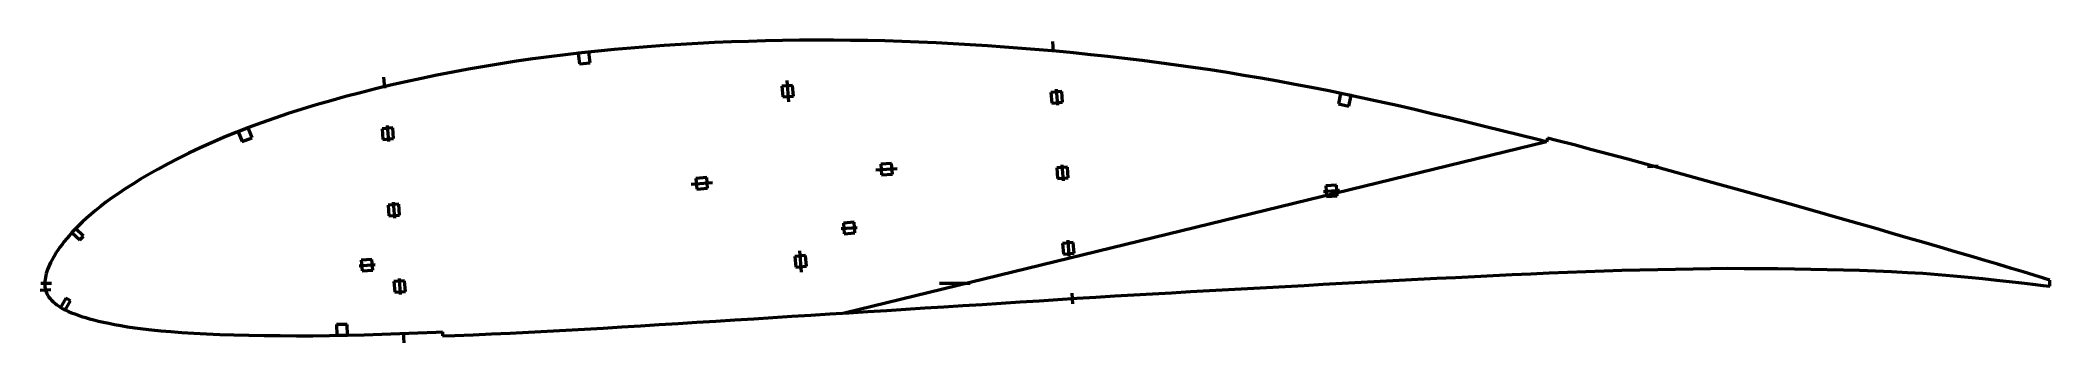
# Model space of a CAD drawing. Header units: metres. Extents: x -281 to 469, y -22 to 91.
import ezdxf

# ---------------------------------------------------------------- set-up
doc = ezdxf.new("R2010")
doc.units = ezdxf.units.M
for name, color, linetype, lineweight in [('FoilLayer', 1, 'Continuous', 50), ('StringerLayer', 1, 'Continuous', 50), ('SubLayer', 1, 'Continuous', 50)]:
    doc.layers.add(name, color=color, linetype=linetype, lineweight=lineweight)

msp = doc.modelspace()

# ---------------------------------------------------------------- linework, layer by layer
at = {"layer": 'FoilLayer'}
for p, q in [((-23.39, 90.06), (-29.71, 89.79)), ((-17.05, 90.28), (-23.39, 90.06)), ((-10.71, 90.45), (-17.05, 90.28)), ((-4.36, 90.58), (-10.71, 90.45)), ((2, 90.67), (-4.36, 90.58)), ((8.36, 90.71), (2, 90.67)), ((14.72, 90.7), (8.36, 90.71)), ((21.08, 90.65), (14.72, 90.7)), ((27.45, 90.55), (21.08, 90.65)), ((33.82, 90.41), (27.45, 90.55)), ((40.19, 90.22), (33.82, 90.41)), ((46.57, 89.99), (40.19, 90.22)), ((-103.64, 82.82), (-109.65, 81.89)), ((-97.61, 83.69), (-103.64, 82.82)), ((-91.55, 84.51), (-97.61, 83.69)), ((-85.48, 85.28), (-91.55, 84.51)), ((-79.4, 86), (-85.48, 85.28)), ((-73.31, 86.65), (-79.4, 86)), ((-67.19, 87.25), (-73.31, 86.65)), ((-61.03, 87.79), (-67.19, 87.25)), ((-54.83, 88.27), (-61.03, 87.79)), ((-48.59, 88.72), (-54.83, 88.27)), ((-42.31, 89.12), (-48.59, 88.72)), ((-36.02, 89.48), (-42.31, 89.12)), ((-29.71, 89.79), (-36.02, 89.48)), ((52.96, 89.71), (46.57, 89.99)), ((59.35, 89.39), (52.96, 89.71)), ((65.76, 89.03), (59.35, 89.39)), ((72.16, 88.62), (65.76, 89.03)), ((78.58, 88.16), (72.16, 88.62)), ((85, 87.67), (78.58, 88.16)), ((91.43, 87.14), (85, 87.67)), ((97.86, 86.56), (91.43, 87.14)), ((104.29, 85.95), (97.86, 86.56)), ((110.71, 85.3), (104.29, 85.95)), ((117.11, 84.61), (110.71, 85.3)), ((123.49, 83.88), (117.11, 84.61)), ((129.86, 83.11), (123.49, 83.88)), ((136.22, 82.3), (129.86, 83.11)), ((-144.94, 75.21), (-150.66, 73.9)), ((-139.17, 76.45), (-144.94, 75.21)), ((-133.35, 77.65), (-139.17, 76.45)), ((-127.48, 78.79), (-133.35, 77.65)), ((-121.57, 79.88), (-127.48, 78.79)), ((-115.63, 80.91), (-121.57, 79.88)), ((-109.65, 81.89), (-115.63, 80.91)), ((142.58, 81.44), (136.22, 82.3)), ((148.93, 80.54), (142.58, 81.44)), ((155.27, 79.59), (148.93, 80.54)), ((161.6, 78.61), (155.27, 79.59)), ((167.92, 77.58), (161.6, 78.61)), ((174.23, 76.51), (167.92, 77.58)), ((180.54, 75.39), (174.23, 76.51)), ((186.86, 74.23), (180.54, 75.39)), ((-173.01, 68.12), (-178.41, 66.57)), ((-167.52, 69.64), (-173.01, 68.12)), ((-161.94, 71.12), (-167.52, 69.64)), ((-156.32, 72.54), (-161.94, 71.12)), ((-150.66, 73.9), (-156.32, 72.54)), ((193.19, 73.01), (186.86, 74.23)), ((199.54, 71.76), (193.19, 73.01)), ((205.89, 70.46), (199.54, 71.76)), ((212.26, 69.12), (205.89, 70.46)), ((218.65, 67.73), (212.26, 69.12)), ((225.07, 66.29), (218.65, 67.73)), ((-193.9, 61.64), (-198.85, 59.88)), ((-188.85, 63.33), (-193.9, 61.64)), ((-183.69, 64.98), (-188.85, 63.33)), ((-178.41, 66.57), (-183.69, 64.98)), ((231.53, 64.81), (225.07, 66.29)), ((238.05, 63.28), (231.53, 64.81)), ((244.61, 61.73), (238.05, 63.28)), ((251.19, 60.15), (244.61, 61.73)), ((257.77, 58.55), (251.19, 60.15)), ((-213.01, 54.34), (-217.48, 52.42)), ((-208.41, 56.23), (-213.01, 54.34)), ((-203.69, 58.08), (-208.41, 56.23)), ((-198.85, 59.88), (-203.69, 58.08)), ((280.87, 52.73), (18.75, -11.14)), ((264.35, 56.92), (257.77, 58.55)), ((270.94, 55.27), (264.35, 56.92)), ((277.54, 53.59), (270.94, 55.27)), ((280.87, 52.73), (277.54, 53.59)), ((281.25, 54.18), (280.87, 52.73)), ((284.54, 53.33), (281.25, 54.18)), ((291.18, 51.59), (284.54, 53.33)), ((-229.97, 46.52), (-233.78, 44.56)), ((-225.97, 48.49), (-229.97, 46.52)), ((-221.8, 50.47), (-225.97, 48.49)), ((-217.48, 52.42), (-221.8, 50.47)), ((297.83, 49.84), (291.18, 51.59)), ((304.5, 48.06), (297.83, 49.84)), ((311.18, 46.26), (304.5, 48.06)), ((317.89, 44.43), (311.18, 46.26)), ((-243.96, 38.86), (-246.94, 37.03)), ((-240.78, 40.73), (-243.96, 38.86)), ((-237.39, 42.63), (-240.78, 40.73)), ((-233.78, 44.56), (-237.39, 42.63)), ((324.62, 42.59), (317.89, 44.43)), ((331.37, 40.73), (324.62, 42.59)), ((338.12, 38.87), (331.37, 40.73)), ((344.87, 36.99), (338.12, 38.87)), ((-256.91, 30.2), (-258.95, 28.63)), ((-254.69, 31.82), (-256.91, 30.2)), ((-252.29, 33.5), (-254.69, 31.82)), ((-249.71, 35.24), (-252.29, 33.5)), ((-246.94, 37.03), (-249.71, 35.24)), ((351.63, 35.1), (344.87, 36.99)), ((358.39, 33.21), (351.63, 35.1)), ((365.12, 31.32), (358.39, 33.21)), ((371.81, 29.45), (365.12, 31.32)), ((-265.66, 22.88), (-267.03, 21.55)), ((-264.18, 24.25), (-265.66, 22.88)), ((-262.58, 25.66), (-264.18, 24.25)), ((-260.84, 27.12), (-262.58, 25.66)), ((-258.95, 28.63), (-260.84, 27.12)), ((378.42, 27.59), (371.81, 29.45)), ((384.92, 25.75), (378.42, 27.59)), ((391.31, 23.96), (384.92, 25.75)), ((397.59, 22.17), (391.31, 23.96)), ((-272.46, 15.58), (-273.3, 14.49)), ((-271.54, 16.7), (-272.46, 15.58)), ((-270.55, 17.85), (-271.54, 16.7)), ((-269.47, 19.04), (-270.55, 17.85)), ((-268.3, 20.28), (-269.47, 19.04)), ((-267.03, 21.55), (-268.3, 20.28)), ((403.77, 20.4), (397.59, 22.17)), ((409.85, 18.61), (403.77, 20.4)), ((415.86, 16.86), (409.85, 18.61)), ((421.78, 15.17), (415.86, 16.86)), ((427.66, 13.45), (421.78, 15.17)), ((-277.6, 7.71), (-278, 6.86)), ((-277.14, 8.58), (-277.6, 7.71)), ((-276.62, 9.5), (-277.14, 8.58)), ((-276.06, 10.45), (-276.62, 9.5)), ((-275.46, 11.42), (-276.06, 10.45)), ((-274.8, 12.41), (-275.46, 11.42)), ((-274.08, 13.44), (-274.8, 12.41)), ((-273.3, 14.49), (-274.08, 13.44)), ((433.48, 11.73), (427.66, 13.45)), ((439.14, 10.06), (433.48, 11.73)), ((444.55, 8.45), (439.14, 10.06)), ((449.66, 6.93), (444.55, 8.45)), ((-279.72, 0.66), (-279.75, -0.05)), ((-279.65, 1.36), (-279.72, 0.66)), ((-279.54, 2.09), (-279.65, 1.36)), ((-279.39, 2.85), (-279.54, 2.09)), ((-279.21, 3.61), (-279.39, 2.85)), ((-278.98, 4.37), (-279.21, 3.61)), ((-278.69, 5.15), (-278.98, 4.37)), ((-278.36, 6), (-278.69, 5.15)), ((-278, 6.86), (-278.36, 6)), ((204.61, -0.03), (211.69, 0.35)), ((211.69, 0.35), (218.76, 0.73)), ((218.76, 0.73), (225.82, 1.11)), ((225.82, 1.11), (232.86, 1.48)), ((232.86, 1.48), (239.9, 1.84)), ((239.9, 1.84), (246.93, 2.18)), ((246.93, 2.18), (253.97, 2.52)), ((253.97, 2.52), (261, 2.86)), ((261, 2.86), (268, 3.2)), ((268, 3.2), (274.95, 3.52)), ((274.95, 3.52), (281.84, 3.82)), ((281.84, 3.82), (288.72, 4.1)), ((288.72, 4.1), (295.56, 4.37)), ((295.56, 4.37), (302.33, 4.62)), ((302.33, 4.62), (309.04, 4.83)), ((309.04, 4.83), (315.71, 5.01)), ((315.71, 5.01), (322.37, 5.15)), ((322.37, 5.15), (329.01, 5.28)), ((329.01, 5.28), (335.59, 5.4)), ((335.59, 5.4), (342.04, 5.52)), ((342.04, 5.52), (348.36, 5.56)), ((348.36, 5.56), (354.67, 5.53)), ((354.67, 5.53), (360.99, 5.5)), ((360.99, 5.5), (367.24, 5.48)), ((367.24, 5.48), (373.4, 5.42)), ((373.4, 5.42), (379.54, 5.28)), ((379.54, 5.28), (385.67, 5.14)), ((385.67, 5.14), (391.72, 5.03)), ((391.72, 5.03), (397.69, 4.88)), ((397.69, 4.88), (403.64, 4.62)), ((403.64, 4.62), (409.63, 4.32)), ((409.63, 4.32), (415.59, 4.01)), ((415.59, 4.01), (421.4, 3.69)), ((421.4, 3.69), (427.09, 3.25)), ((427.09, 3.25), (432.75, 2.75)), ((432.75, 2.75), (438.31, 2.23)), ((438.31, 2.23), (443.68, 1.72)), ((443.68, 1.72), (448.8, 1.19)), ((448.8, 1.19), (453.64, 0.66)), ((454.41, 5.53), (449.66, 6.93)), ((453.64, 0.66), (458.18, 0.15)), ((458.77, 4.21), (454.41, 5.53)), ((458.18, 0.15), (462.4, -0.34)), ((462.77, 2.97), (458.77, 4.21)), ((466.45, 1.86), (462.77, 2.97)), ((468.75, 1.13), (466.45, 1.86)), ((468.7, -1.12), (468.75, 1.13)), ((-279.75, -0.05), (-279.74, -0.68)), ((-279.74, -0.68), (-279.7, -1.33)), ((-279.7, -1.33), (-279.6, -1.96)), ((-279.6, -1.96), (-279.44, -2.61)), ((-279.44, -2.61), (-279.22, -3.26)), ((-279.22, -3.26), (-278.94, -3.9)), ((-278.94, -3.9), (-278.61, -4.53)), ((-278.61, -4.53), (-278.22, -5.15)), ((-278.22, -5.15), (-277.77, -5.75)), ((-277.77, -5.75), (-277.25, -6.35)), ((-277.25, -6.35), (-276.66, -6.93)), ((-276.66, -6.93), (-276.02, -7.5)), ((70.13, -7.89), (77.23, -7.44)), ((77.23, -7.44), (84.32, -6.98)), ((84.32, -6.98), (91.41, -6.53)), ((91.41, -6.53), (98.49, -6.08)), ((98.49, -6.08), (105.57, -5.64)), ((105.57, -5.64), (112.64, -5.2)), ((112.64, -5.2), (119.71, -4.77)), ((119.71, -4.77), (126.78, -4.35)), ((126.78, -4.35), (133.83, -3.93)), ((133.83, -3.93), (140.88, -3.53)), ((140.88, -3.53), (147.94, -3.13)), ((147.94, -3.13), (155.01, -2.74)), ((155.01, -2.74), (162.09, -2.36)), ((162.09, -2.36), (169.18, -1.97)), ((169.18, -1.97), (176.27, -1.58)), ((176.27, -1.58), (183.36, -1.18)), ((183.36, -1.18), (190.44, -0.79)), ((190.44, -0.79), (197.52, -0.41)), ((197.52, -0.41), (204.61, -0.03)), ((462.4, -0.34), (466.29, -0.81)), ((466.29, -0.81), (468.7, -1.12)), ((-276.02, -7.5), (-275.31, -8.06)), ((-275.31, -8.06), (-274.55, -8.59)), ((-274.55, -8.59), (-273.73, -9.11)), ((-273.73, -9.11), (-272.85, -9.61)), ((-272.85, -9.61), (-271.9, -10.09)), ((-271.9, -10.09), (-270.87, -10.56)), ((-270.87, -10.56), (-269.77, -11.02)), ((-269.77, -11.02), (-268.59, -11.48)), ((-268.59, -11.48), (-267.34, -11.92)), ((-267.34, -11.92), (-266.01, -12.37)), ((-266.01, -12.37), (-264.59, -12.82)), ((-264.59, -12.82), (-263.07, -13.26)), ((-263.07, -13.26), (-261.46, -13.7)), ((-261.46, -13.7), (-259.73, -14.13)), ((-259.73, -14.13), (-257.86, -14.55)), ((-257.86, -14.55), (-255.85, -14.96)), ((-255.85, -14.96), (-253.68, -15.38)), ((-43.33, -15.02), (-36.28, -14.59)), ((-36.28, -14.59), (-29.22, -14.15)), ((-29.22, -14.15), (-22.15, -13.71)), ((-22.15, -13.71), (-15.05, -13.25)), ((-15.05, -13.25), (-7.96, -12.8)), ((-7.96, -12.8), (-0.86, -12.36)), ((-0.86, -12.36), (6.24, -11.92)), ((6.24, -11.92), (13.35, -11.47)), ((13.35, -11.47), (20.44, -11.03)), ((20.44, -11.03), (27.53, -10.58)), ((27.53, -10.58), (34.63, -10.13)), ((34.63, -10.13), (41.73, -9.68)), ((41.73, -9.68), (48.83, -9.23)), ((48.83, -9.23), (55.93, -8.78)), ((55.93, -8.78), (63.03, -8.34)), ((63.03, -8.34), (70.13, -7.89)), ((-253.68, -15.38), (-251.34, -15.8)), ((-251.34, -15.8), (-248.82, -16.22)), ((-248.82, -16.22), (-246.09, -16.62)), ((-246.09, -16.62), (-243.13, -17.01)), ((-243.13, -17.01), (-239.92, -17.38)), ((-239.92, -17.38), (-236.43, -17.72)), ((-236.43, -17.72), (-232.64, -18.04)), ((-232.64, -18.04), (-228.54, -18.35)), ((-228.54, -18.35), (-224.14, -18.64)), ((-224.14, -18.64), (-219.43, -18.89)), ((-219.43, -18.89), (-214.44, -19.1)), ((-214.44, -19.1), (-209.15, -19.26)), ((-209.15, -19.26), (-203.59, -19.4)), ((-203.59, -19.4), (-197.81, -19.5)), ((-197.81, -19.5), (-191.87, -19.57)), ((-191.87, -19.57), (-185.82, -19.6)), ((-185.82, -19.6), (-179.67, -19.58)), ((-179.67, -19.58), (-173.41, -19.5)), ((-173.41, -19.5), (-167.01, -19.37)), ((-167.01, -19.37), (-160.5, -19.21)), ((-160.5, -19.21), (-153.9, -19.02)), ((-153.9, -19.02), (-147.21, -18.8)), ((-147.21, -18.8), (-140.44, -18.55)), ((-140.44, -18.55), (-133.6, -18.29)), ((-133.6, -18.29), (-131.31, -18.2)), ((-131.31, -18.2), (-131.25, -19.7)), ((-131.25, -19.7), (-126.67, -19.52)), ((-126.67, -19.52), (-119.8, -19.23)), ((-119.8, -19.23), (-112.93, -18.93)), ((-112.93, -18.93), (-106.05, -18.6)), ((-106.05, -18.6), (-99.13, -18.25)), ((-99.13, -18.25), (-92.18, -17.89)), ((-92.18, -17.89), (-85.22, -17.52)), ((-85.22, -17.52), (-78.27, -17.15)), ((-78.27, -17.15), (-71.33, -16.75)), ((-71.33, -16.75), (-64.37, -16.34)), ((-64.37, -16.34), (-57.38, -15.9)), ((-57.38, -15.9), (-50.37, -15.46)), ((-50.37, -15.46), (-43.33, -15.02))]:
    msp.add_line(p, q, dxfattribs=at)
at = {"layer": 'StringerLayer'}
for p, q in [((-76.6, 86.3), (-80.58, 85.87)), ((-80.58, 85.87), (-80.15, 81.89)), ((-76.17, 82.32), (-76.6, 86.3)), ((-80.15, 81.89), (-76.17, 82.32)), ((203.98, 70.86), (203.16, 66.95)), ((207.9, 70.04), (203.98, 70.86)), ((207.07, 66.12), (207.9, 70.04)), ((203.16, 66.95), (207.07, 66.12)), ((-203.84, 58.02), (-207.57, 56.56)), ((-207.57, 56.56), (-206.11, 52.84)), ((-206.11, 52.84), (-202.38, 54.3)), ((-202.38, 54.3), (-203.84, 58.02)), ((-268.22, 20.36), (-269.6, 18.91)), ((-269.6, 18.91), (-266.69, 16.15)), ((-265.32, 17.61), (-268.22, 20.36)), ((-266.69, 16.15), (-265.32, 17.61)), ((-271.92, -5.54), (-273.89, -9.03)), ((-272.14, -10.01), (-270.18, -6.52)), ((-270.18, -6.52), (-271.92, -5.54)), ((-273.89, -9.03), (-272.14, -10.01)), ((-166.86, -15.37), (-170.86, -15.45)), ((-170.86, -15.45), (-170.78, -19.45)), ((-170.78, -19.45), (-166.78, -19.37)), ((-166.78, -19.37), (-166.86, -15.37))]:
    msp.add_line(p, q, dxfattribs=at)
at = {"layer": 'SubLayer'}
for p, q in [((96.43, 90.18), (96.74, 86.19)), ((-153.28, 76.85), (-152.98, 72.86)), ((-2.75, 75.67), (-2.14, 67.69)), ((-0.6, 73.83), (-4.59, 73.52)), ((-4.59, 73.52), (-4.28, 69.54)), ((-4.28, 69.54), (-0.3, 69.84)), ((-0.3, 69.84), (-0.6, 73.83)), ((99.87, 71.55), (95.88, 71.24)), ((95.88, 71.24), (96.19, 67.25)), ((96.19, 67.25), (100.17, 67.56)), ((97.8, 72.39), (98.26, 66.41)), ((100.17, 67.56), (99.87, 71.55)), ((-149.83, 57.98), (-153.82, 57.67)), ((-153.82, 57.67), (-153.51, 53.68)), ((-153.51, 53.68), (-149.52, 53.99)), ((-151.9, 58.82), (-151.44, 52.84)), ((-149.52, 53.99), (-149.83, 57.98)), ((-38.49, 36.96), (-30.51, 37.57)), ((-32.66, 39.41), (-36.65, 39.1)), ((-36.65, 39.1), (-36.34, 35.11)), ((-32.35, 35.42), (-32.66, 39.41)), ((30.51, 42.26), (38.49, 42.88)), ((36.34, 44.72), (32.35, 44.41)), ((32.35, 44.41), (32.66, 40.42)), ((32.66, 40.42), (36.65, 40.73)), ((36.65, 40.73), (36.34, 44.72)), ((102.04, 43.37), (98.05, 43.06)), ((98.05, 43.06), (98.35, 39.07)), ((98.35, 39.07), (102.34, 39.38)), ((99.97, 44.21), (100.43, 38.23)), ((102.34, 39.38), (102.04, 43.37)), ((318.58, 43.54), (322.57, 43.85)), ((-149.7, 30.29), (-149.24, 24.31)), ((-36.34, 35.11), (-32.35, 35.42)), ((197.58, 34.23), (203.56, 34.69)), ((202.41, 36.61), (198.42, 36.3)), ((198.42, 36.3), (198.73, 32.31)), ((198.73, 32.31), (202.71, 32.62)), ((202.71, 32.62), (202.41, 36.61)), ((-147.63, 29.45), (-151.62, 29.14)), ((-151.62, 29.14), (-151.31, 25.16)), ((-151.31, 25.16), (-147.33, 25.46)), ((-147.33, 25.46), (-147.63, 29.45)), ((22.39, 22.76), (18.41, 22.45)), ((22.7, 18.77), (22.39, 22.76)), ((392.18, 23.19), (392.48, 24.15)), ((17.56, 20.38), (23.54, 20.84)), ((18.41, 22.45), (18.71, 18.46)), ((18.71, 18.46), (22.7, 18.77)), ((104.2, 15.19), (100.22, 14.88)), ((102.13, 16.03), (102.59, 10.05)), ((104.51, 11.2), (104.2, 15.19)), ((-157.62, 8.91), (-161.61, 8.6)), ((-161.61, 8.6), (-161.3, 4.61)), ((-157.31, 4.92), (-157.62, 8.91)), ((4.28, 10.3), (0.3, 9.99)), ((0.3, 9.99), (0.6, 6)), ((2.75, 4.16), (2.14, 12.14)), ((4.59, 6.31), (4.28, 10.3)), ((100.22, 14.88), (100.52, 10.89)), ((100.52, 10.89), (104.51, 11.2)), ((430.61, 12.06), (430.92, 13.01)), ((-281.25, 0), (-277.25, 0)), ((-162.45, 6.53), (-156.47, 6.99)), ((-161.3, 4.61), (-157.31, 4.92)), ((-145.44, 0.92), (-149.43, 0.61)), ((-149.43, 0.61), (-149.12, -3.37)), ((-147.51, 1.76), (-147.05, -4.22)), ((-145.13, -3.07), (-145.44, 0.92)), ((0.6, 6), (4.59, 6.31)), ((54.25, 0), (65.75, 0)), ((388.88, 4.58), (388.94, 5.58)), ((428.83, 2.6), (428.91, 3.59)), ((448.76, 0.7), (448.82, 1.69)), ((449.79, 6.38), (450.13, 7.32)), ((-281.47, -2.63), (-277.48, -2.32)), ((-149.12, -3.37), (-145.13, -3.07)), ((103.66, -3.75), (103.96, -7.74)), ((-145.97, -18.25), (-145.66, -22.24))]:
    msp.add_line(p, q, dxfattribs=at)

doc.saveas('drawing.dxf')
